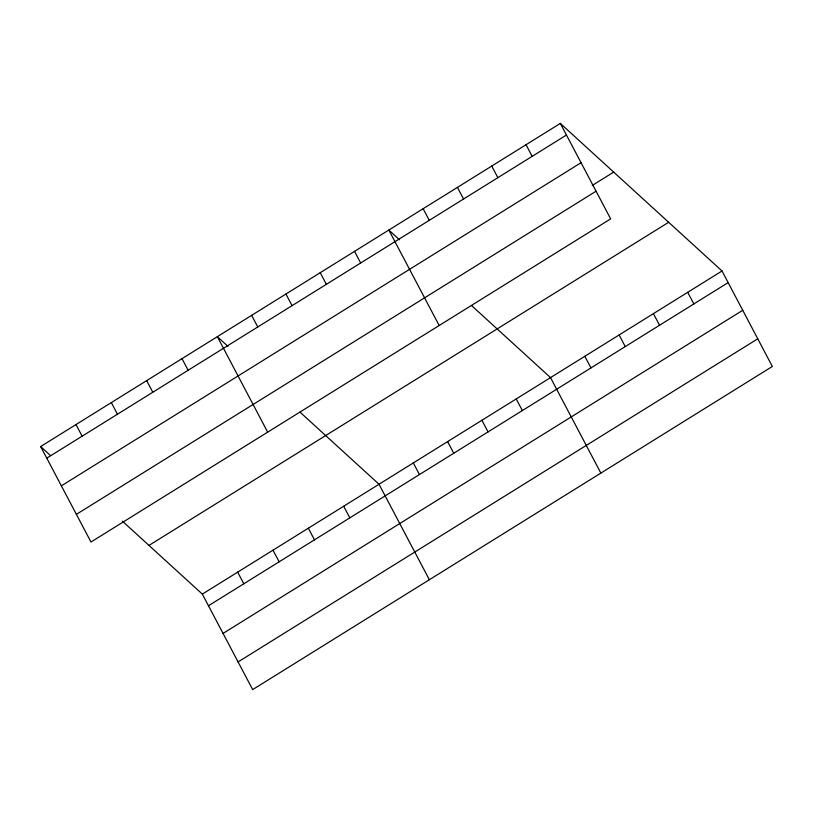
<?xml version="1.0" encoding="UTF-8"?>
<svg xmlns="http://www.w3.org/2000/svg" width="813" height="813" viewBox="0 0 813 813"><rect width="100%" height="100%" fill="white"/><g stroke="black" fill="none" stroke-linecap="round" stroke-linejoin="round"><path stroke-width="1.22" d="M560.33 123.403L610.665 218.88L90.985 542.017L40.65 446.54L560.33 123.403L722.015 270.983L772.35 366.46L252.67 689.597L202.335 594.12L122.407 521.174M46.778 458.176L566.458 135.029M61.371 485.839L581.051 162.702M592.25 185.435L613.683 172.102M76.402 514.344L596.081 191.207M148.982 545.421L668.652 222.284M202.335 594.12L722.015 270.983M208.463 605.756L728.143 282.609M223.057 633.418L742.736 310.281M238.087 661.924L757.767 338.787M399.508 239.784L388.838 230.038L439.172 325.515M471.51 305.505L550.523 377.618L600.858 473.095M228.016 346.419L217.345 336.673L267.68 432.15M300.017 412.14L379.021 484.253L429.366 579.73M40.65 446.54L50.436 455.473M687.717 292.314L693.845 303.94M653.418 313.635L659.546 325.261M526.031 144.734L532.159 156.36M619.12 334.966L625.248 346.592M491.733 166.055L497.861 177.681M584.821 356.297L590.949 367.923M457.434 187.386L463.562 199.012M423.136 208.707L429.264 220.343M516.225 398.949L522.353 410.575M481.916 420.27L488.054 431.906M354.539 251.369L360.667 262.995M447.617 441.601L453.756 453.227M320.241 272.69L326.369 284.326M413.319 462.932L419.457 474.558M285.942 294.021L292.07 305.647M251.644 315.353L257.772 326.978M343.686 506.225L349.814 517.861M308.351 528.206L314.479 539.832M182 358.645L188.138 370.281M273.005 550.177L279.144 561.803M146.665 380.626L152.793 392.252M237.67 572.149L243.798 583.775M111.33 402.598L117.458 414.224M75.985 424.569L82.123 436.195"/></g></svg>
